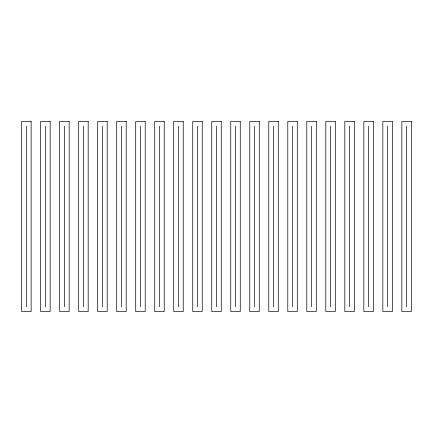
<?xml version="1.0" encoding="UTF-8"?>
<svg xmlns="http://www.w3.org/2000/svg" width="433" height="433" viewBox="0 0 433 433"><rect width="100%" height="100%" fill="white"/><g stroke="black" fill="none" stroke-linecap="round" stroke-linejoin="round"><path stroke-width="0.65" d="M406.598 126.203L406.598 306.797M387.589 126.203L387.589 306.797M368.58 126.203L368.58 306.797M349.566 126.203L349.566 306.797M330.558 126.203L330.558 306.797M311.549 126.203L311.549 306.797M292.54 126.203L292.54 306.797M273.532 126.203L273.532 306.797M254.517 126.203L254.517 306.797M235.509 126.203L235.509 306.797M216.5 126.203L216.5 306.797M197.491 126.203L197.491 306.797M178.483 126.203L178.483 306.797M159.468 126.203L159.468 306.797M140.46 126.203L140.46 306.797M121.451 126.203L121.451 306.797M102.442 126.203L102.442 306.797M83.434 126.203L83.434 306.797M64.42 126.203L64.42 306.797M45.411 126.203L45.411 306.797M26.402 126.203L26.402 306.797M31.154 121.451L21.65 121.451L21.65 311.549L31.154 311.549L31.154 121.451M50.163 121.451L40.659 121.451L40.659 311.549L50.163 311.549L50.163 121.451M69.172 121.451L59.667 121.451L59.667 311.549L69.172 311.549L69.172 121.451M88.186 121.451L78.682 121.451L78.682 311.549L88.186 311.549L88.186 121.451M107.195 121.451L97.69 121.451L97.69 311.549L107.195 311.549L107.195 121.451M126.203 121.451L116.699 121.451L116.699 311.549L126.203 311.549L126.203 121.451M145.212 121.451L135.708 121.451L135.708 311.549L145.212 311.549L145.212 121.451M164.221 121.451L154.716 121.451L154.716 311.549L164.221 311.549L164.221 121.451M183.235 121.451L173.73 121.451L173.73 311.549L183.235 311.549L183.235 121.451M202.243 121.451L192.739 121.451L192.739 311.549L202.243 311.549L202.243 121.451M221.252 121.451L211.748 121.451L211.748 311.549L221.252 311.549L221.252 121.451M240.261 121.451L230.757 121.451L230.757 311.549L240.261 311.549L240.261 121.451M259.27 121.451L249.765 121.451L249.765 311.549L259.27 311.549L259.27 121.451M278.284 121.451L268.779 121.451L268.779 311.549L278.284 311.549L278.284 121.451M297.292 121.451L287.788 121.451L287.788 311.549L297.292 311.549L297.292 121.451M316.301 121.451L306.797 121.451L306.797 311.549L316.301 311.549L316.301 121.451M335.31 121.451L325.805 121.451L325.805 311.549L335.31 311.549L335.31 121.451M354.318 121.451L344.814 121.451L344.814 311.549L354.318 311.549L354.318 121.451M373.333 121.451L363.828 121.451L363.828 311.549L373.333 311.549L373.333 121.451M392.341 121.451L382.837 121.451L382.837 311.549L392.341 311.549L392.341 121.451M411.35 121.451L401.846 121.451L401.846 311.549L411.35 311.549L411.35 121.451"/></g></svg>
